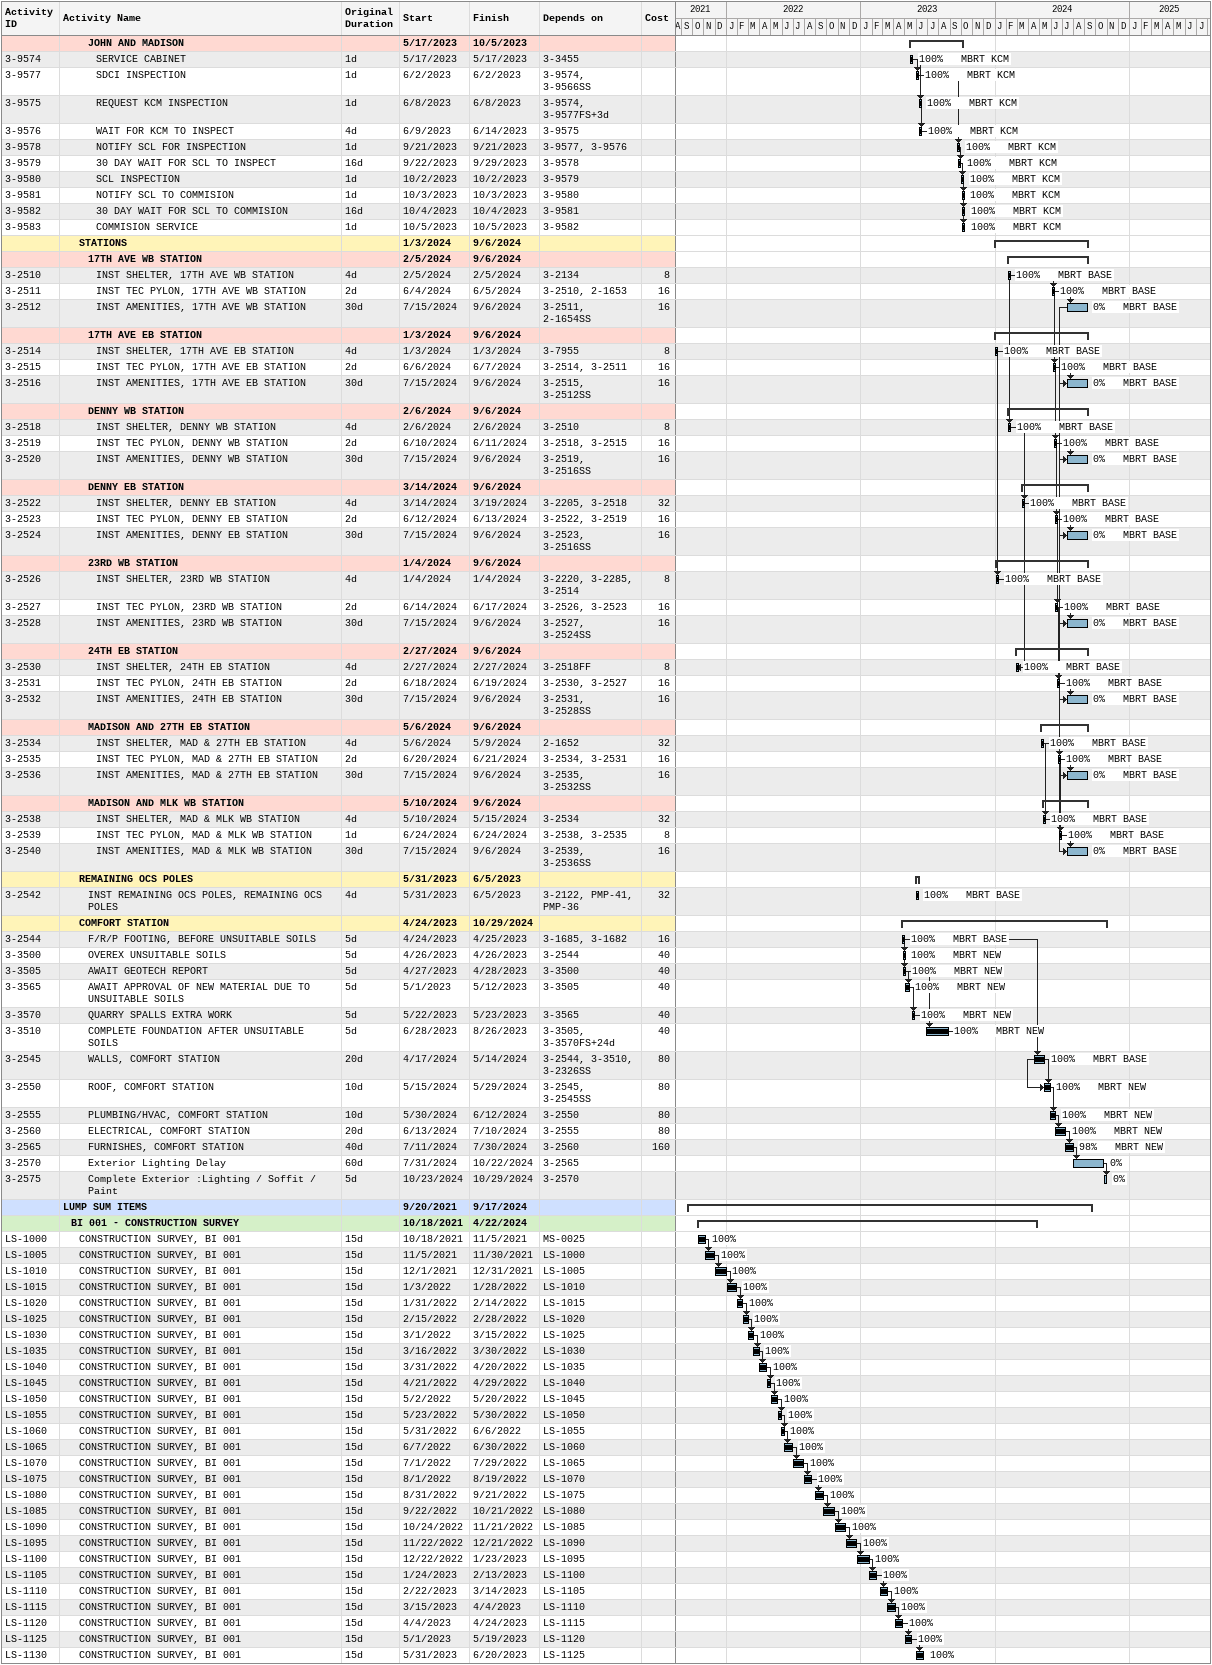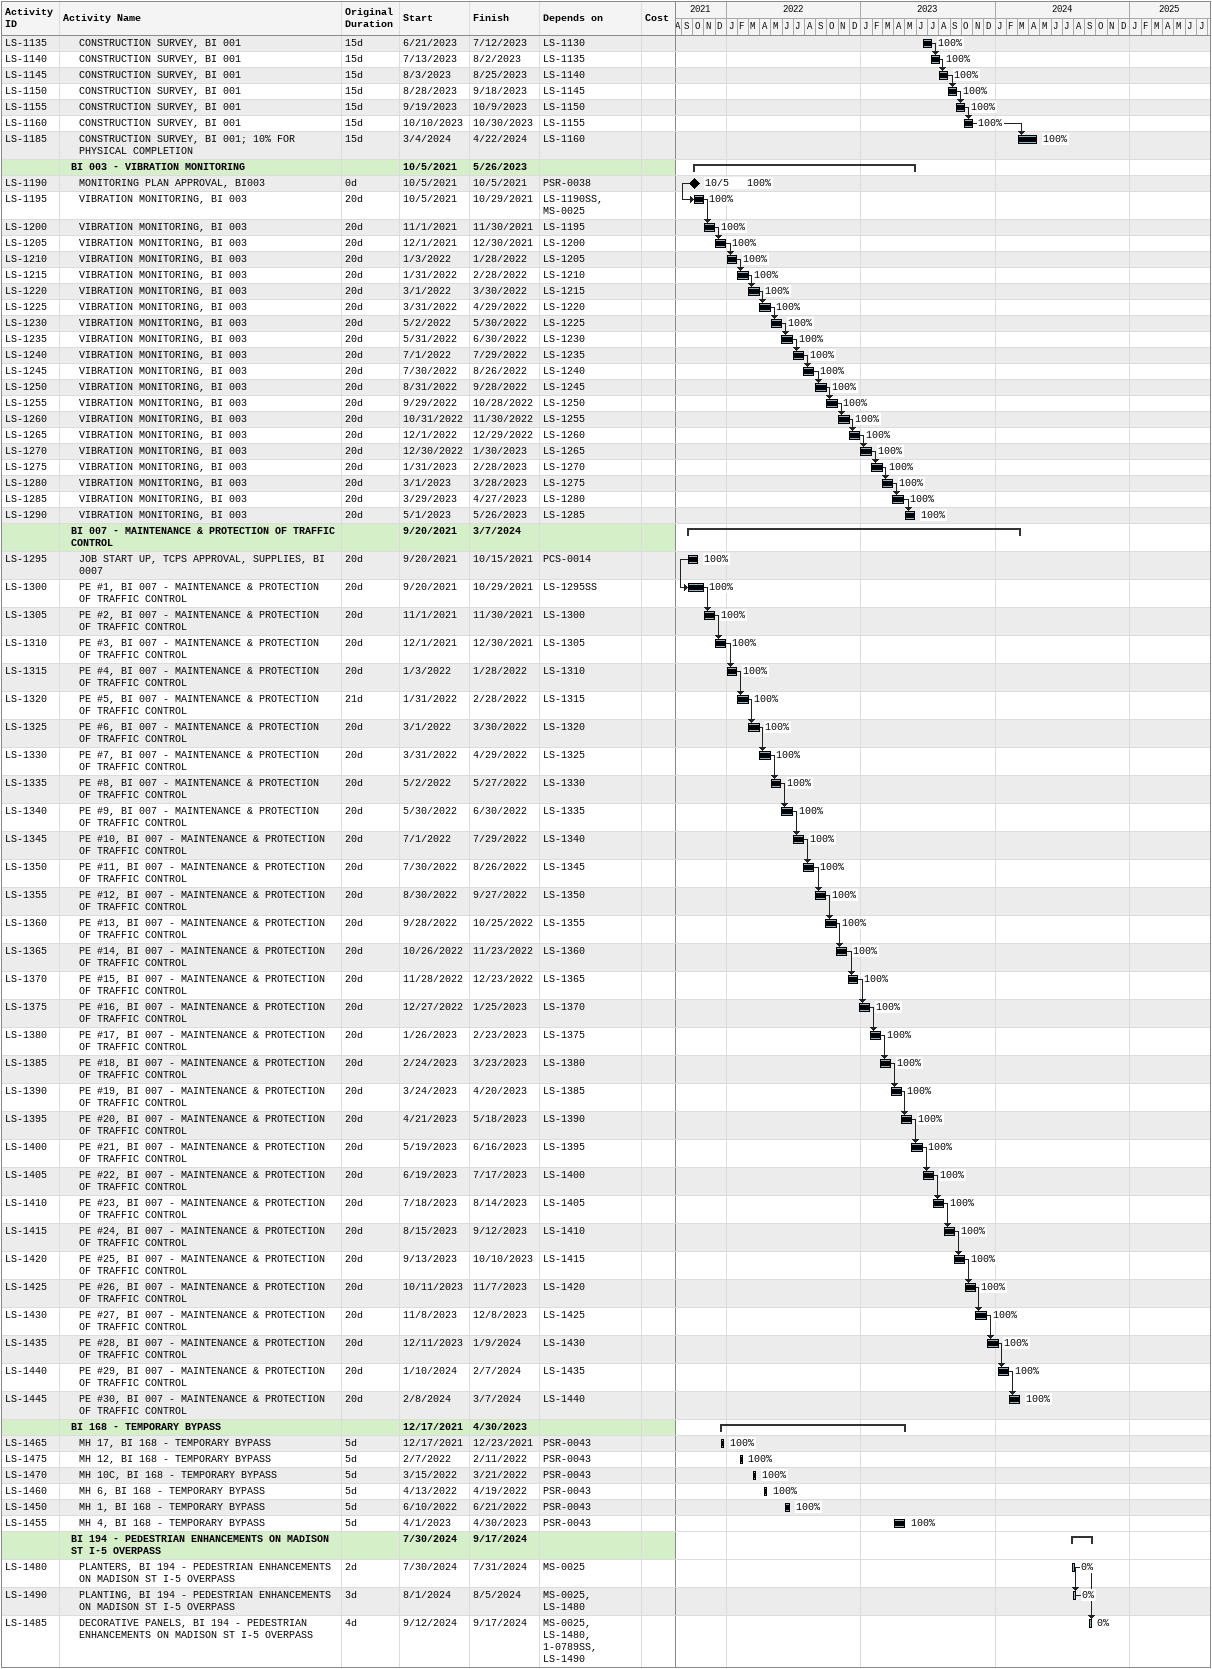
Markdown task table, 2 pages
| ID | Level | Task | Original duration | Start | Finish | Predecessors | Resources | % complete | Cost |
|---|---|---|---|---|---|---|---|---|---|
|  | 4 | **JOHN AND MADISON** |  | 2023-05-17 | 2023-10-05 |  |  |  |  |
| 3-9574 | 5 | SERVICE CABINET | 1d | 2023-05-17 | 2023-05-17 | 3-3455 | MBRT KCM | 100 |  |
| 3-9577 | 5 | SDCI INSPECTION | 1d | 2023-06-02 | 2023-06-02 | 3-9574, 3-9566SS | MBRT KCM | 100 |  |
| 3-9575 | 5 | REQUEST KCM INSPECTION | 1d | 2023-06-08 | 2023-06-08 | 3-9574, 3-9577FS+3d | MBRT KCM | 100 |  |
| 3-9576 | 5 | WAIT FOR KCM TO INSPECT | 4d | 2023-06-09 | 2023-06-14 | 3-9575 | MBRT KCM | 100 |  |
| 3-9578 | 5 | NOTIFY SCL FOR INSPECTION | 1d | 2023-09-21 | 2023-09-21 | 3-9577, 3-9576 | MBRT KCM | 100 |  |
| 3-9579 | 5 | 30 DAY WAIT FOR SCL TO INSPECT | 16d | 2023-09-22 | 2023-09-29 | 3-9578 | MBRT KCM | 100 |  |
| 3-9580 | 5 | SCL INSPECTION | 1d | 2023-10-02 | 2023-10-02 | 3-9579 | MBRT KCM | 100 |  |
| 3-9581 | 5 | NOTIFY SCL TO COMMISION | 1d | 2023-10-03 | 2023-10-03 | 3-9580 | MBRT KCM | 100 |  |
| 3-9582 | 5 | 30 DAY WAIT FOR SCL TO COMMISION | 16d | 2023-10-04 | 2023-10-04 | 3-9581 | MBRT KCM | 100 |  |
| 3-9583 | 5 | COMMISION SERVICE | 1d | 2023-10-05 | 2023-10-05 | 3-9582 | MBRT KCM | 100 |  |
|  | 3 | **STATIONS** |  | 2024-01-03 | 2024-09-06 |  |  |  |  |
|  | 4 | **17TH AVE WB STATION** |  | 2024-02-05 | 2024-09-06 |  |  |  |  |
| 3-2510 | 5 | INST SHELTER, 17TH AVE WB STATION | 4d | 2024-02-05 | 2024-02-05 | 3-2134 | MBRT BASE | 100 | 8 |
| 3-2511 | 5 | INST TEC PYLON, 17TH AVE WB STATION | 2d | 2024-06-04 | 2024-06-05 | 3-2510, 2-1653 | MBRT BASE | 100 | 16 |
| 3-2512 | 5 | INST AMENITIES, 17TH AVE WB STATION | 30d | 2024-07-15 | 2024-09-06 | 3-2511, 2-1654SS | MBRT BASE | 0 | 16 |
|  | 4 | **17TH AVE EB STATION** |  | 2024-01-03 | 2024-09-06 |  |  |  |  |
| 3-2514 | 5 | INST SHELTER, 17TH AVE EB STATION | 4d | 2024-01-03 | 2024-01-03 | 3-7955 | MBRT BASE | 100 | 8 |
| 3-2515 | 5 | INST TEC PYLON, 17TH AVE EB STATION | 2d | 2024-06-06 | 2024-06-07 | 3-2514, 3-2511 | MBRT BASE | 100 | 16 |
| 3-2516 | 5 | INST AMENITIES, 17TH AVE EB STATION | 30d | 2024-07-15 | 2024-09-06 | 3-2515, 3-2512SS | MBRT BASE | 0 | 16 |
|  | 4 | **DENNY WB STATION** |  | 2024-02-06 | 2024-09-06 |  |  |  |  |
| 3-2518 | 5 | INST SHELTER, DENNY WB STATION | 4d | 2024-02-06 | 2024-02-06 | 3-2510 | MBRT BASE | 100 | 8 |
| 3-2519 | 5 | INST TEC PYLON, DENNY WB STATION | 2d | 2024-06-10 | 2024-06-11 | 3-2518, 3-2515 | MBRT BASE | 100 | 16 |
| 3-2520 | 5 | INST AMENITIES, DENNY WB STATION | 30d | 2024-07-15 | 2024-09-06 | 3-2519, 3-2516SS | MBRT BASE | 0 | 16 |
|  | 4 | **DENNY EB STATION** |  | 2024-03-14 | 2024-09-06 |  |  |  |  |
| 3-2522 | 5 | INST SHELTER, DENNY EB STATION | 4d | 2024-03-14 | 2024-03-19 | 3-2205, 3-2518 | MBRT BASE | 100 | 32 |
| 3-2523 | 5 | INST TEC PYLON, DENNY EB STATION | 2d | 2024-06-12 | 2024-06-13 | 3-2522, 3-2519 | MBRT BASE | 100 | 16 |
| 3-2524 | 5 | INST AMENITIES, DENNY EB STATION | 30d | 2024-07-15 | 2024-09-06 | 3-2523, 3-2516SS | MBRT BASE | 0 | 16 |
|  | 4 | **23RD WB STATION** |  | 2024-01-04 | 2024-09-06 |  |  |  |  |
| 3-2526 | 5 | INST SHELTER, 23RD WB STATION | 4d | 2024-01-04 | 2024-01-04 | 3-2220, 3-2285, 3-2514 | MBRT BASE | 100 | 8 |
| 3-2527 | 5 | INST TEC PYLON, 23RD WB STATION | 2d | 2024-06-14 | 2024-06-17 | 3-2526, 3-2523 | MBRT BASE | 100 | 16 |
| 3-2528 | 5 | INST AMENITIES, 23RD WB STATION | 30d | 2024-07-15 | 2024-09-06 | 3-2527, 3-2524SS | MBRT BASE | 0 | 16 |
|  | 4 | **24TH EB STATION** |  | 2024-02-27 | 2024-09-06 |  |  |  |  |
| 3-2530 | 5 | INST SHELTER, 24TH EB STATION | 4d | 2024-02-27 | 2024-02-27 | 3-2518FF | MBRT BASE | 100 | 8 |
| 3-2531 | 5 | INST TEC PYLON, 24TH EB STATION | 2d | 2024-06-18 | 2024-06-19 | 3-2530, 3-2527 | MBRT BASE | 100 | 16 |
| 3-2532 | 5 | INST AMENITIES, 24TH EB STATION | 30d | 2024-07-15 | 2024-09-06 | 3-2531, 3-2528SS | MBRT BASE | 0 | 16 |
|  | 4 | **MADISON AND 27TH EB STATION** |  | 2024-05-06 | 2024-09-06 |  |  |  |  |
| 3-2534 | 5 | INST SHELTER, MAD & 27TH EB STATION | 4d | 2024-05-06 | 2024-05-09 | 2-1652 | MBRT BASE | 100 | 32 |
| 3-2535 | 5 | INST TEC PYLON, MAD & 27TH EB STATION | 2d | 2024-06-20 | 2024-06-21 | 3-2534, 3-2531 | MBRT BASE | 100 | 16 |
| 3-2536 | 5 | INST AMENITIES, MAD & 27TH EB STATION | 30d | 2024-07-15 | 2024-09-06 | 3-2535, 3-2532SS | MBRT BASE | 0 | 16 |
|  | 4 | **MADISON AND MLK WB STATION** |  | 2024-05-10 | 2024-09-06 |  |  |  |  |
| 3-2538 | 5 | INST SHELTER, MAD & MLK WB STATION | 4d | 2024-05-10 | 2024-05-15 | 3-2534 | MBRT BASE | 100 | 32 |
| 3-2539 | 5 | INST TEC PYLON, MAD & MLK WB STATION | 1d | 2024-06-24 | 2024-06-24 | 3-2538, 3-2535 | MBRT BASE | 100 | 8 |
| 3-2540 | 5 | INST AMENITIES, MAD & MLK WB STATION | 30d | 2024-07-15 | 2024-09-06 | 3-2539, 3-2536SS | MBRT BASE | 0 | 16 |
|  | 3 | **REMAINING OCS POLES** |  | 2023-05-31 | 2023-06-05 |  |  |  |  |
| 3-2542 | 4 | INST REMAINING OCS POLES, REMAINING OCS POLES | 4d | 2023-05-31 | 2023-06-05 | 3-2122, PMP-41, PMP-36 | MBRT BASE | 100 | 32 |
|  | 3 | **COMFORT STATION** |  | 2023-04-24 | 2024-10-29 |  |  |  |  |
| 3-2544 | 4 | F/R/P FOOTING, BEFORE UNSUITABLE SOILS | 5d | 2023-04-24 | 2023-04-25 | 3-1685, 3-1682 | MBRT BASE | 100 | 16 |
| 3-3500 | 4 | OVEREX UNSUITABLE SOILS | 5d | 2023-04-26 | 2023-04-26 | 3-2544 | MBRT NEW | 100 | 40 |
| 3-3505 | 4 | AWAIT GEOTECH REPORT | 5d | 2023-04-27 | 2023-04-28 | 3-3500 | MBRT NEW | 100 | 40 |
| 3-3565 | 4 | AWAIT APPROVAL OF NEW MATERIAL DUE TO UNSUITABLE SOILS | 5d | 2023-05-01 | 2023-05-12 | 3-3505 | MBRT NEW | 100 | 40 |
| 3-3570 | 4 | QUARRY SPALLS EXTRA WORK | 5d | 2023-05-22 | 2023-05-23 | 3-3565 | MBRT NEW | 100 | 40 |
| 3-3510 | 4 | COMPLETE FOUNDATION AFTER UNSUITABLE SOILS | 5d | 2023-06-28 | 2023-08-26 | 3-3505, 3-3570FS+24d | MBRT NEW | 100 | 40 |
| 3-2545 | 4 | WALLS, COMFORT STATION | 20d | 2024-04-17 | 2024-05-14 | 3-2544, 3-3510, 3-2326SS | MBRT BASE | 100 | 80 |
| 3-2550 | 4 | ROOF, COMFORT STATION | 10d | 2024-05-15 | 2024-05-29 | 3-2545, 3-2545SS | MBRT NEW | 100 | 80 |
| 3-2555 | 4 | PLUMBING/HVAC, COMFORT STATION | 10d | 2024-05-30 | 2024-06-12 | 3-2550 | MBRT NEW | 100 | 80 |
| 3-2560 | 4 | ELECTRICAL, COMFORT STATION | 20d | 2024-06-13 | 2024-07-10 | 3-2555 | MBRT NEW | 100 | 80 |
| 3-2565 | 4 | FURNISHES, COMFORT STATION | 40d | 2024-07-11 | 2024-07-30 | 3-2560 | MBRT NEW | 98 | 160 |
| 3-2570 | 4 | Exterior Lighting Delay | 60d | 2024-07-31 | 2024-10-22 | 3-2565 |  | 0 |  |
| 3-2575 | 4 | Complete Exterior :Lighting / Soffit / Paint | 5d | 2024-10-23 | 2024-10-29 | 3-2570 |  | 0 |  |
|  | 1 | **LUMP SUM ITEMS** |  | 2021-09-20 | 2024-09-17 |  |  |  |  |
|  | 2 | **BI 001 - CONSTRUCTION SURVEY** |  | 2021-10-18 | 2024-04-22 |  |  |  |  |
| LS-1000 | 3 | CONSTRUCTION SURVEY, BI 001 | 15d | 2021-10-18 | 2021-11-05 | MS-0025 |  | 100 |  |
| LS-1005 | 3 | CONSTRUCTION SURVEY, BI 001 | 15d | 2021-11-05 | 2021-11-30 | LS-1000 |  | 100 |  |
| LS-1010 | 3 | CONSTRUCTION SURVEY, BI 001 | 15d | 2021-12-01 | 2021-12-31 | LS-1005 |  | 100 |  |
| LS-1015 | 3 | CONSTRUCTION SURVEY, BI 001 | 15d | 2022-01-03 | 2022-01-28 | LS-1010 |  | 100 |  |
| LS-1020 | 3 | CONSTRUCTION SURVEY, BI 001 | 15d | 2022-01-31 | 2022-02-14 | LS-1015 |  | 100 |  |
| LS-1025 | 3 | CONSTRUCTION SURVEY, BI 001 | 15d | 2022-02-15 | 2022-02-28 | LS-1020 |  | 100 |  |
| LS-1030 | 3 | CONSTRUCTION SURVEY, BI 001 | 15d | 2022-03-01 | 2022-03-15 | LS-1025 |  | 100 |  |
| LS-1035 | 3 | CONSTRUCTION SURVEY, BI 001 | 15d | 2022-03-16 | 2022-03-30 | LS-1030 |  | 100 |  |
| LS-1040 | 3 | CONSTRUCTION SURVEY, BI 001 | 15d | 2022-03-31 | 2022-04-20 | LS-1035 |  | 100 |  |
| LS-1045 | 3 | CONSTRUCTION SURVEY, BI 001 | 15d | 2022-04-21 | 2022-04-29 | LS-1040 |  | 100 |  |
| LS-1050 | 3 | CONSTRUCTION SURVEY, BI 001 | 15d | 2022-05-02 | 2022-05-20 | LS-1045 |  | 100 |  |
| LS-1055 | 3 | CONSTRUCTION SURVEY, BI 001 | 15d | 2022-05-23 | 2022-05-30 | LS-1050 |  | 100 |  |
| LS-1060 | 3 | CONSTRUCTION SURVEY, BI 001 | 15d | 2022-05-31 | 2022-06-06 | LS-1055 |  | 100 |  |
| LS-1065 | 3 | CONSTRUCTION SURVEY, BI 001 | 15d | 2022-06-07 | 2022-06-30 | LS-1060 |  | 100 |  |
| LS-1070 | 3 | CONSTRUCTION SURVEY, BI 001 | 15d | 2022-07-01 | 2022-07-29 | LS-1065 |  | 100 |  |
| LS-1075 | 3 | CONSTRUCTION SURVEY, BI 001 | 15d | 2022-08-01 | 2022-08-19 | LS-1070 |  | 100 |  |
| LS-1080 | 3 | CONSTRUCTION SURVEY, BI 001 | 15d | 2022-08-31 | 2022-09-21 | LS-1075 |  | 100 |  |
| LS-1085 | 3 | CONSTRUCTION SURVEY, BI 001 | 15d | 2022-09-22 | 2022-10-21 | LS-1080 |  | 100 |  |
| LS-1090 | 3 | CONSTRUCTION SURVEY, BI 001 | 15d | 2022-10-24 | 2022-11-21 | LS-1085 |  | 100 |  |
| LS-1095 | 3 | CONSTRUCTION SURVEY, BI 001 | 15d | 2022-11-22 | 2022-12-21 | LS-1090 |  | 100 |  |
| LS-1100 | 3 | CONSTRUCTION SURVEY, BI 001 | 15d | 2022-12-22 | 2023-01-23 | LS-1095 |  | 100 |  |
| LS-1105 | 3 | CONSTRUCTION SURVEY, BI 001 | 15d | 2023-01-24 | 2023-02-13 | LS-1100 |  | 100 |  |
| LS-1110 | 3 | CONSTRUCTION SURVEY, BI 001 | 15d | 2023-02-22 | 2023-03-14 | LS-1105 |  | 100 |  |
| LS-1115 | 3 | CONSTRUCTION SURVEY, BI 001 | 15d | 2023-03-15 | 2023-04-04 | LS-1110 |  | 100 |  |
| LS-1120 | 3 | CONSTRUCTION SURVEY, BI 001 | 15d | 2023-04-04 | 2023-04-24 | LS-1115 |  | 100 |  |
| LS-1125 | 3 | CONSTRUCTION SURVEY, BI 001 | 15d | 2023-05-01 | 2023-05-19 | LS-1120 |  | 100 |  |
| LS-1130 | 3 | CONSTRUCTION SURVEY, BI 001 | 15d | 2023-05-31 | 2023-06-20 | LS-1125 |  | 100 |  |
| LS-1135 | 3 | CONSTRUCTION SURVEY, BI 001 | 15d | 2023-06-21 | 2023-07-12 | LS-1130 |  | 100 |  |
| LS-1140 | 3 | CONSTRUCTION SURVEY, BI 001 | 15d | 2023-07-13 | 2023-08-02 | LS-1135 |  | 100 |  |
| LS-1145 | 3 | CONSTRUCTION SURVEY, BI 001 | 15d | 2023-08-03 | 2023-08-25 | LS-1140 |  | 100 |  |
| LS-1150 | 3 | CONSTRUCTION SURVEY, BI 001 | 15d | 2023-08-28 | 2023-09-18 | LS-1145 |  | 100 |  |
| LS-1155 | 3 | CONSTRUCTION SURVEY, BI 001 | 15d | 2023-09-19 | 2023-10-09 | LS-1150 |  | 100 |  |
| LS-1160 | 3 | CONSTRUCTION SURVEY, BI 001 | 15d | 2023-10-10 | 2023-10-30 | LS-1155 |  | 100 |  |
| LS-1185 | 3 | CONSTRUCTION SURVEY, BI 001; 10% FOR PHYSICAL COMPLETION | 15d | 2024-03-04 | 2024-04-22 | LS-1160 |  | 100 |  |
|  | 2 | **BI 003 - VIBRATION MONITORING** |  | 2021-10-05 | 2023-05-26 |  |  |  |  |
| LS-1190 | 3 | MONITORING PLAN APPROVAL, BI003 | 0d | 2021-10-05 | 2021-10-05 | PSR-0038 |  | 100 |  |
| LS-1195 | 3 | VIBRATION MONITORING, BI 003 | 20d | 2021-10-05 | 2021-10-29 | LS-1190SS, MS-0025 |  | 100 |  |
| LS-1200 | 3 | VIBRATION MONITORING, BI 003 | 20d | 2021-11-01 | 2021-11-30 | LS-1195 |  | 100 |  |
| LS-1205 | 3 | VIBRATION MONITORING, BI 003 | 20d | 2021-12-01 | 2021-12-30 | LS-1200 |  | 100 |  |
| LS-1210 | 3 | VIBRATION MONITORING, BI 003 | 20d | 2022-01-03 | 2022-01-28 | LS-1205 |  | 100 |  |
| LS-1215 | 3 | VIBRATION MONITORING, BI 003 | 20d | 2022-01-31 | 2022-02-28 | LS-1210 |  | 100 |  |
| LS-1220 | 3 | VIBRATION MONITORING, BI 003 | 20d | 2022-03-01 | 2022-03-30 | LS-1215 |  | 100 |  |
| LS-1225 | 3 | VIBRATION MONITORING, BI 003 | 20d | 2022-03-31 | 2022-04-29 | LS-1220 |  | 100 |  |
| LS-1230 | 3 | VIBRATION MONITORING, BI 003 | 20d | 2022-05-02 | 2022-05-30 | LS-1225 |  | 100 |  |
| LS-1235 | 3 | VIBRATION MONITORING, BI 003 | 20d | 2022-05-31 | 2022-06-30 | LS-1230 |  | 100 |  |
| LS-1240 | 3 | VIBRATION MONITORING, BI 003 | 20d | 2022-07-01 | 2022-07-29 | LS-1235 |  | 100 |  |
| LS-1245 | 3 | VIBRATION MONITORING, BI 003 | 20d | 2022-07-30 | 2022-08-26 | LS-1240 |  | 100 |  |
| LS-1250 | 3 | VIBRATION MONITORING, BI 003 | 20d | 2022-08-31 | 2022-09-28 | LS-1245 |  | 100 |  |
| LS-1255 | 3 | VIBRATION MONITORING, BI 003 | 20d | 2022-09-29 | 2022-10-28 | LS-1250 |  | 100 |  |
| LS-1260 | 3 | VIBRATION MONITORING, BI 003 | 20d | 2022-10-31 | 2022-11-30 | LS-1255 |  | 100 |  |
| LS-1265 | 3 | VIBRATION MONITORING, BI 003 | 20d | 2022-12-01 | 2022-12-29 | LS-1260 |  | 100 |  |
| LS-1270 | 3 | VIBRATION MONITORING, BI 003 | 20d | 2022-12-30 | 2023-01-30 | LS-1265 |  | 100 |  |
| LS-1275 | 3 | VIBRATION MONITORING, BI 003 | 20d | 2023-01-31 | 2023-02-28 | LS-1270 |  | 100 |  |
| LS-1280 | 3 | VIBRATION MONITORING, BI 003 | 20d | 2023-03-01 | 2023-03-28 | LS-1275 |  | 100 |  |
| LS-1285 | 3 | VIBRATION MONITORING, BI 003 | 20d | 2023-03-29 | 2023-04-27 | LS-1280 |  | 100 |  |
| LS-1290 | 3 | VIBRATION MONITORING, BI 003 | 20d | 2023-05-01 | 2023-05-26 | LS-1285 |  | 100 |  |
|  | 2 | **BI 007 - MAINTENANCE & PROTECTION OF TRAFFIC CONTROL** |  | 2021-09-20 | 2024-03-07 |  |  |  |  |
| LS-1295 | 3 | JOB START UP, TCPS APPROVAL, SUPPLIES, BI 0007 | 20d | 2021-09-20 | 2021-10-15 | PCS-0014 |  | 100 |  |
| LS-1300 | 3 | PE #1, BI 007 - MAINTENANCE & PROTECTION OF TRAFFIC CONTROL | 20d | 2021-09-20 | 2021-10-29 | LS-1295SS |  | 100 |  |
| LS-1305 | 3 | PE #2, BI 007 - MAINTENANCE & PROTECTION OF TRAFFIC CONTROL | 20d | 2021-11-01 | 2021-11-30 | LS-1300 |  | 100 |  |
| LS-1310 | 3 | PE #3, BI 007 - MAINTENANCE & PROTECTION OF TRAFFIC CONTROL | 20d | 2021-12-01 | 2021-12-30 | LS-1305 |  | 100 |  |
| LS-1315 | 3 | PE #4, BI 007 - MAINTENANCE & PROTECTION OF TRAFFIC CONTROL | 20d | 2022-01-03 | 2022-01-28 | LS-1310 |  | 100 |  |
| LS-1320 | 3 | PE #5, BI 007 - MAINTENANCE & PROTECTION OF TRAFFIC CONTROL | 21d | 2022-01-31 | 2022-02-28 | LS-1315 |  | 100 |  |
| LS-1325 | 3 | PE #6, BI 007 - MAINTENANCE & PROTECTION OF TRAFFIC CONTROL | 20d | 2022-03-01 | 2022-03-30 | LS-1320 |  | 100 |  |
| LS-1330 | 3 | PE #7, BI 007 - MAINTENANCE & PROTECTION OF TRAFFIC CONTROL | 20d | 2022-03-31 | 2022-04-29 | LS-1325 |  | 100 |  |
| LS-1335 | 3 | PE #8, BI 007 - MAINTENANCE & PROTECTION OF TRAFFIC CONTROL | 20d | 2022-05-02 | 2022-05-27 | LS-1330 |  | 100 |  |
| LS-1340 | 3 | PE #9, BI 007 - MAINTENANCE & PROTECTION OF TRAFFIC CONTROL | 20d | 2022-05-30 | 2022-06-30 | LS-1335 |  | 100 |  |
| LS-1345 | 3 | PE #10, BI 007 - MAINTENANCE & PROTECTION OF TRAFFIC CONTROL | 20d | 2022-07-01 | 2022-07-29 | LS-1340 |  | 100 |  |
| LS-1350 | 3 | PE #11, BI 007 - MAINTENANCE & PROTECTION OF TRAFFIC CONTROL | 20d | 2022-07-30 | 2022-08-26 | LS-1345 |  | 100 |  |
| LS-1355 | 3 | PE #12, BI 007 - MAINTENANCE & PROTECTION OF TRAFFIC CONTROL | 20d | 2022-08-30 | 2022-09-27 | LS-1350 |  | 100 |  |
| LS-1360 | 3 | PE #13, BI 007 - MAINTENANCE & PROTECTION OF TRAFFIC CONTROL | 20d | 2022-09-28 | 2022-10-25 | LS-1355 |  | 100 |  |
| LS-1365 | 3 | PE #14, BI 007 - MAINTENANCE & PROTECTION OF TRAFFIC CONTROL | 20d | 2022-10-26 | 2022-11-23 | LS-1360 |  | 100 |  |
| LS-1370 | 3 | PE #15, BI 007 - MAINTENANCE & PROTECTION OF TRAFFIC CONTROL | 20d | 2022-11-28 | 2022-12-23 | LS-1365 |  | 100 |  |
| LS-1375 | 3 | PE #16, BI 007 - MAINTENANCE & PROTECTION OF TRAFFIC CONTROL | 20d | 2022-12-27 | 2023-01-25 | LS-1370 |  | 100 |  |
| LS-1380 | 3 | PE #17, BI 007 - MAINTENANCE & PROTECTION OF TRAFFIC CONTROL | 20d | 2023-01-26 | 2023-02-23 | LS-1375 |  | 100 |  |
| LS-1385 | 3 | PE #18, BI 007 - MAINTENANCE & PROTECTION OF TRAFFIC CONTROL | 20d | 2023-02-24 | 2023-03-23 | LS-1380 |  | 100 |  |
| LS-1390 | 3 | PE #19, BI 007 - MAINTENANCE & PROTECTION OF TRAFFIC CONTROL | 20d | 2023-03-24 | 2023-04-20 | LS-1385 |  | 100 |  |
| LS-1395 | 3 | PE #20, BI 007 - MAINTENANCE & PROTECTION OF TRAFFIC CONTROL | 20d | 2023-04-21 | 2023-05-18 | LS-1390 |  | 100 |  |
| LS-1400 | 3 | PE #21, BI 007 - MAINTENANCE & PROTECTION OF TRAFFIC CONTROL | 20d | 2023-05-19 | 2023-06-16 | LS-1395 |  | 100 |  |
| LS-1405 | 3 | PE #22, BI 007 - MAINTENANCE & PROTECTION OF TRAFFIC CONTROL | 20d | 2023-06-19 | 2023-07-17 | LS-1400 |  | 100 |  |
| LS-1410 | 3 | PE #23, BI 007 - MAINTENANCE & PROTECTION OF TRAFFIC CONTROL | 20d | 2023-07-18 | 2023-08-14 | LS-1405 |  | 100 |  |
| LS-1415 | 3 | PE #24, BI 007 - MAINTENANCE & PROTECTION OF TRAFFIC CONTROL | 20d | 2023-08-15 | 2023-09-12 | LS-1410 |  | 100 |  |
| LS-1420 | 3 | PE #25, BI 007 - MAINTENANCE & PROTECTION OF TRAFFIC CONTROL | 20d | 2023-09-13 | 2023-10-10 | LS-1415 |  | 100 |  |
| LS-1425 | 3 | PE #26, BI 007 - MAINTENANCE & PROTECTION OF TRAFFIC CONTROL | 20d | 2023-10-11 | 2023-11-07 | LS-1420 |  | 100 |  |
| LS-1430 | 3 | PE #27, BI 007 - MAINTENANCE & PROTECTION OF TRAFFIC CONTROL | 20d | 2023-11-08 | 2023-12-08 | LS-1425 |  | 100 |  |
| LS-1435 | 3 | PE #28, BI 007 - MAINTENANCE & PROTECTION OF TRAFFIC CONTROL | 20d | 2023-12-11 | 2024-01-09 | LS-1430 |  | 100 |  |
| LS-1440 | 3 | PE #29, BI 007 - MAINTENANCE & PROTECTION OF TRAFFIC CONTROL | 20d | 2024-01-10 | 2024-02-07 | LS-1435 |  | 100 |  |
| LS-1445 | 3 | PE #30, BI 007 - MAINTENANCE & PROTECTION OF TRAFFIC CONTROL | 20d | 2024-02-08 | 2024-03-07 | LS-1440 |  | 100 |  |
|  | 2 | **BI 168 - TEMPORARY BYPASS** |  | 2021-12-17 | 2023-04-30 |  |  |  |  |
| LS-1465 | 3 | MH 17, BI 168 - TEMPORARY BYPASS | 5d | 2021-12-17 | 2021-12-23 | PSR-0043 |  | 100 |  |
| LS-1475 | 3 | MH 12, BI 168 - TEMPORARY BYPASS | 5d | 2022-02-07 | 2022-02-11 | PSR-0043 |  | 100 |  |
| LS-1470 | 3 | MH 10C, BI 168 - TEMPORARY BYPASS | 5d | 2022-03-15 | 2022-03-21 | PSR-0043 |  | 100 |  |
| LS-1460 | 3 | MH 6, BI 168 - TEMPORARY BYPASS | 5d | 2022-04-13 | 2022-04-19 | PSR-0043 |  | 100 |  |
| LS-1450 | 3 | MH 1, BI 168 - TEMPORARY BYPASS | 5d | 2022-06-10 | 2022-06-21 | PSR-0043 |  | 100 |  |
| LS-1455 | 3 | MH 4, BI 168 - TEMPORARY BYPASS | 5d | 2023-04-01 | 2023-04-30 | PSR-0043 |  | 100 |  |
|  | 2 | **BI 194 - PEDESTRIAN ENHANCEMENTS ON MADISON ST I-5 OVERPASS** |  | 2024-07-30 | 2024-09-17 |  |  |  |  |
| LS-1480 | 3 | PLANTERS, BI 194 - PEDESTRIAN ENHANCEMENTS ON MADISON ST I-5 OVERPASS | 2d | 2024-07-30 | 2024-07-31 | MS-0025 |  | 0 |  |
| LS-1490 | 3 | PLANTING, BI 194 - PEDESTRIAN ENHANCEMENTS ON MADISON ST I-5 OVERPASS | 3d | 2024-08-01 | 2024-08-05 | MS-0025, LS-1480 |  | 0 |  |
| LS-1485 | 3 | DECORATIVE PANELS, BI 194 - PEDESTRIAN ENHANCEMENTS ON MADISON ST I-5 OVERPASS | 4d | 2024-09-12 | 2024-09-17 | MS-0025, LS-1480, 1-0789SS, LS-1490 |  | 0 |  |
